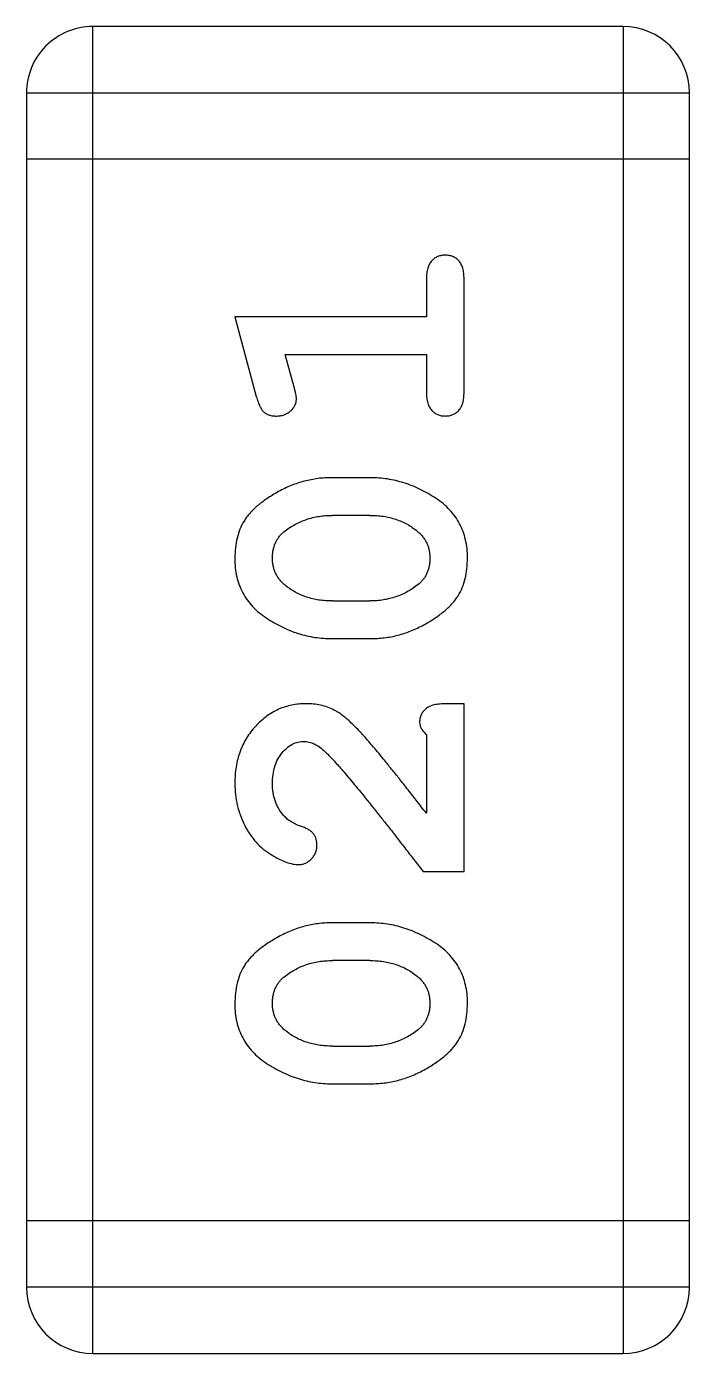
# Model space of a CAD drawing. Header units: millimetres. Extents: x 563 to 681, y 173 to 284.
# Drawn here: x 657.353 to 657.658, y 176.801 to 177.41 of the extents above; entities that cross this region are included whole.
import ezdxf

# ---------------------------------------------------------------- set-up
doc = ezdxf.new("R2010")
doc.units = ezdxf.units.MM
doc.header["$LTSCALE"] = 30.734
doc.layers.get('0').update_dxf_attribs({"linetype": 'CONTINUOUS'})

msp = doc.modelspace()

# ---------------------------------------------------------------- linework, layer by layer
at = {"linetype": 'Continuous'}
for p, q in [((657.62727, 177.41012), (657.38343, 177.41012)), ((657.38343, 176.80052), (657.38343, 177.41012)), ((657.62727, 177.41012), (657.62727, 176.80052)), ((657.35295, 177.37964), (657.65775, 177.37964)), ((657.35295, 177.37964), (657.35295, 176.831)), ((657.65775, 176.831), (657.65775, 177.37964)), ((657.65775, 177.34916), (657.35295, 177.34916)), ((657.53682, 177.2941), (657.53682, 177.2768)), ((657.55412, 177.24219), (657.55412, 177.2941)), ((657.53682, 177.2768), (657.44872, 177.2768)), ((657.44872, 177.2768), (657.4586, 177.24022)), ((657.47185, 177.25949), (657.53682, 177.25949)), ((657.476, 177.24447), (657.47185, 177.25949)), ((657.53682, 177.25949), (657.53682, 177.24219)), ((657.51108, 177.20286), (657.49333, 177.20286)), ((657.51081, 177.18555), (657.4936, 177.18555)), ((657.4936, 177.14622), (657.51081, 177.14622)), ((657.49333, 177.12892), (657.51108, 177.12892)), ((657.55412, 177.09903), (657.54626, 177.09903)), ((657.55412, 177.02194), (657.55412, 177.09903)), ((657.53682, 177.08487), (657.53682, 177.04869)), ((657.53524, 177.02194), (657.55412, 177.02194)), ((657.51108, 176.99835), (657.49333, 176.99835)), ((657.51081, 176.98104), (657.4936, 176.98104)), ((657.4936, 176.94171), (657.51081, 176.94171)), ((657.49333, 176.92441), (657.51108, 176.92441)), ((657.65775, 176.86148), (657.35295, 176.86148)), ((657.65775, 176.831), (657.35295, 176.831)), ((657.38343, 176.80052), (657.62727, 176.80052))]:
    msp.add_line(p, q, dxfattribs=at)
for centre, start, end in [((657.38343, 177.37964), 90.00001, 180.00001), ((657.62727, 177.37964), 0.00001, 90.00001), ((657.38343, 176.831), 180.00001, 270.00001), ((657.62727, 176.831), 270.00001, 0.00001)]:
    msp.add_arc(centre, 0.03048, start, end, dxfattribs=at)
for points, knots in [([(657.54547, 177.30511), (657.54486, 177.30508), (657.54368, 177.30502), (657.54199, 177.30451), (657.5405, 177.30367), (657.53918, 177.30251), (657.53809, 177.30096), (657.53734, 177.29901), (657.53688, 177.29668), (657.53684, 177.295), (657.53682, 177.2941)], [0, 0, 0, 0, 0.11517, 0.223509, 0.328254, 0.438012, 0.553651, 0.682263, 0.830856, 1, 1, 1, 1]), ([(657.55412, 177.2941), (657.5541, 177.295), (657.55406, 177.29668), (657.55359, 177.299), (657.55288, 177.30096), (657.55178, 177.3025), (657.55046, 177.30368), (657.54895, 177.30451), (657.54726, 177.30502), (657.54608, 177.30508), (657.54547, 177.30511)], [0, 0, 0, 0, 0.169012, 0.317488, 0.445429, 0.560977, 0.67065, 0.776666, 0.88492, 1, 1, 1, 1]), ([(657.47704, 177.23906), (657.47702, 177.2394), (657.47697, 177.24016), (657.47676, 177.2414), (657.47644, 177.24287), (657.47616, 177.24391), (657.476, 177.24447)], [0, 0, 0, 0, 0.183151, 0.413144, 0.682305, 1, 1, 1, 1]), ([(657.53682, 177.24219), (657.53684, 177.24129), (657.53688, 177.23961), (657.53734, 177.23728), (657.5381, 177.23533), (657.53916, 177.23376), (657.54051, 177.23262), (657.54199, 177.23177), (657.54368, 177.23127), (657.54486, 177.23121), (657.54547, 177.23117)], [0, 0, 0, 0, 0.169102, 0.317658, 0.446239, 0.563118, 0.671828, 0.776546, 0.884858, 1, 1, 1, 1]), ([(657.54547, 177.23117), (657.54608, 177.23121), (657.54726, 177.23127), (657.54895, 177.23178), (657.55045, 177.23261), (657.5518, 177.23376), (657.55287, 177.23532), (657.55359, 177.23729), (657.55406, 177.23961), (657.5541, 177.24129), (657.55412, 177.24219)], [0, 0, 0, 0, 0.115051, 0.223278, 0.329269, 0.437893, 0.554681, 0.682591, 0.83103, 1, 1, 1, 1]), ([(657.4586, 177.24022), (657.45886, 177.23937), (657.45933, 177.23781), (657.46018, 177.23572), (657.46109, 177.2341), (657.46211, 177.2329), (657.46329, 177.2321), (657.46463, 177.23157), (657.46614, 177.23121), (657.46721, 177.23119), (657.46777, 177.23117)], [0, 0, 0, 0, 0.187321, 0.344927, 0.475328, 0.579604, 0.674244, 0.773631, 0.882025, 1, 1, 1, 1]), ([(657.46777, 177.23117), (657.46839, 177.2312), (657.46961, 177.23125), (657.47136, 177.23172), (657.47297, 177.23243), (657.47437, 177.23346), (657.47555, 177.23467), (657.47642, 177.23603), (657.47693, 177.23751), (657.477, 177.23854), (657.47704, 177.23906)], [0, 0, 0, 0, 0.138815, 0.27042, 0.39836, 0.52875, 0.654955, 0.771147, 0.884581, 1, 1, 1, 1]), ([(657.49333, 177.20286), (657.49226, 177.20284), (657.49012, 177.2028), (657.48693, 177.20251), (657.48379, 177.20197), (657.48069, 177.2013), (657.47764, 177.20038), (657.47462, 177.19927), (657.47166, 177.19797), (657.46878, 177.19647), (657.46605, 177.19487), (657.46349, 177.19325), (657.46117, 177.19158), (657.45906, 177.18992), (657.45721, 177.1882), (657.45557, 177.1865), (657.45414, 177.18476), (657.45257, 177.1824), (657.45097, 177.17922), (657.44966, 177.17505), (657.44887, 177.17051), (657.44877, 177.16735), (657.44872, 177.16572)], [0, 0, 0, 0, 0.049855, 0.099516, 0.148482, 0.19758, 0.246804, 0.296268, 0.346517, 0.397047, 0.446826, 0.49336, 0.537801, 0.579207, 0.617974, 0.654833, 0.689171, 0.722088, 0.786392, 0.853518, 0.924186, 1, 1, 1, 1]), ([(657.55569, 177.16596), (657.55566, 177.16741), (657.55558, 177.17022), (657.55487, 177.17432), (657.55375, 177.17815), (657.55215, 177.18173), (657.55013, 177.18506), (657.54761, 177.18809), (657.54467, 177.1909), (657.54128, 177.19335), (657.53768, 177.19555), (657.53401, 177.19751), (657.53029, 177.19916), (657.52653, 177.20052), (657.52272, 177.20154), (657.51888, 177.20232), (657.51499, 177.20277), (657.51238, 177.20283), (657.51108, 177.20286)], [0, 0, 0, 0, 0.067217, 0.131051, 0.19272, 0.252824, 0.312745, 0.373449, 0.436041, 0.501494, 0.567761, 0.632087, 0.695096, 0.757109, 0.817993, 0.878657, 0.939311, 1, 1, 1, 1]), ([(657.47131, 177.17798), (657.47211, 177.17858), (657.4737, 177.17978), (657.47624, 177.18133), (657.47889, 177.18265), (657.48165, 177.18369), (657.48449, 177.18455), (657.48744, 177.18513), (657.49049, 177.18548), (657.49255, 177.18553), (657.4936, 177.18555)], [0, 0, 0, 0, 0.125331, 0.248948, 0.371201, 0.494032, 0.616811, 0.742104, 0.868849, 1, 1, 1, 1]), ([(657.51081, 177.18555), (657.51187, 177.18553), (657.51395, 177.18547), (657.51701, 177.18516), (657.51994, 177.1846), (657.52273, 177.18376), (657.52542, 177.18279), (657.52794, 177.1815), (657.53036, 177.18004), (657.53185, 177.17888), (657.53259, 177.1783)], [0, 0, 0, 0, 0.135449, 0.266263, 0.393429, 0.516942, 0.639128, 0.758779, 0.879341, 1, 1, 1, 1]), ([(657.46602, 177.16584), (657.46604, 177.16647), (657.46606, 177.16771), (657.46631, 177.16951), (657.46672, 177.17121), (657.46732, 177.17279), (657.46806, 177.17426), (657.46898, 177.17562), (657.47005, 177.17688), (657.47089, 177.17761), (657.47131, 177.17798)], [0, 0, 0, 0, 0.138115, 0.270177, 0.397547, 0.520057, 0.63869, 0.757499, 0.878226, 1, 1, 1, 1]), ([(657.53259, 177.1783), (657.53305, 177.1779), (657.53396, 177.17711), (657.53514, 177.17577), (657.53614, 177.17435), (657.53698, 177.17285), (657.53761, 177.17126), (657.53805, 177.16959), (657.53833, 177.16783), (657.53837, 177.16663), (657.53839, 177.16601)], [0, 0, 0, 0, 0.129853, 0.25607, 0.380154, 0.49978, 0.62208, 0.743277, 0.868791, 1, 1, 1, 1]), ([(657.44872, 177.16572), (657.44876, 177.16428), (657.44883, 177.16147), (657.44954, 177.15739), (657.45067, 177.15355), (657.45225, 177.14997), (657.45432, 177.14668), (657.45682, 177.14362), (657.45979, 177.14084), (657.46318, 177.13837), (657.46677, 177.13617), (657.47046, 177.13425), (657.47416, 177.13259), (657.47793, 177.13126), (657.48172, 177.1302), (657.48556, 177.12946), (657.48943, 177.129), (657.49203, 177.12895), (657.49333, 177.12892)], [0, 0, 0, 0, 0.06692, 0.130834, 0.19258, 0.252759, 0.312631, 0.373411, 0.436359, 0.501894, 0.568244, 0.632472, 0.69556, 0.757163, 0.818592, 0.878885, 0.939235, 1, 1, 1, 1]), ([(657.47182, 177.15347), (657.47137, 177.15388), (657.47046, 177.15469), (657.46928, 177.15603), (657.46825, 177.15743), (657.46744, 177.15895), (657.4668, 177.16054), (657.46636, 177.16224), (657.46608, 177.16401), (657.46604, 177.16522), (657.46602, 177.16584)], [0, 0, 0, 0, 0.13042, 0.256046, 0.378133, 0.498725, 0.620452, 0.742761, 0.869406, 1, 1, 1, 1]), ([(657.51108, 177.12892), (657.51215, 177.12894), (657.51428, 177.12897), (657.51746, 177.12928), (657.52059, 177.12976), (657.52368, 177.13047), (657.52673, 177.13133), (657.52971, 177.13247), (657.53268, 177.13373), (657.53556, 177.13521), (657.5383, 177.13678), (657.54084, 177.1384), (657.54315, 177.14005), (657.54526, 177.14169), (657.54712, 177.14339), (657.54879, 177.14509), (657.55021, 177.14683), (657.55181, 177.14919), (657.55341, 177.15237), (657.55472, 177.15657), (657.55555, 177.16114), (657.55565, 177.16432), (657.55569, 177.16596)], [0, 0, 0, 0, 0.049886, 0.09882, 0.148132, 0.19689, 0.246038, 0.295176, 0.345305, 0.395692, 0.445312, 0.491875, 0.535813, 0.577009, 0.616081, 0.652689, 0.687585, 0.720206, 0.785062, 0.85223, 0.923759, 1, 1, 1, 1]), ([(657.53839, 177.16601), (657.53838, 177.16537), (657.53836, 177.16413), (657.5381, 177.16231), (657.53769, 177.16061), (657.5371, 177.15903), (657.53635, 177.15756), (657.53544, 177.1562), (657.53435, 177.15497), (657.53352, 177.15424), (657.5331, 177.15387)], [0, 0, 0, 0, 0.139844, 0.271849, 0.399162, 0.521619, 0.6402, 0.758957, 0.87828, 1, 1, 1, 1]), ([(657.4936, 177.14622), (657.49255, 177.14625), (657.49047, 177.1463), (657.48741, 177.14662), (657.48447, 177.14718), (657.48167, 177.148), (657.47899, 177.14899), (657.47647, 177.15028), (657.47405, 177.15173), (657.47257, 177.15289), (657.47182, 177.15347)], [0, 0, 0, 0, 0.135446, 0.266257, 0.393419, 0.517936, 0.639137, 0.758785, 0.879345, 1, 1, 1, 1]), ([(657.5331, 177.15387), (657.53231, 177.15325), (657.53074, 177.15203), (657.52819, 177.1505), (657.52556, 177.14915), (657.5228, 177.1481), (657.51995, 177.14727), (657.51699, 177.14664), (657.51393, 177.1463), (657.51186, 177.14625), (657.51081, 177.14622)], [0, 0, 0, 0, 0.124927, 0.248361, 0.370889, 0.492583, 0.61616, 0.741472, 0.869044, 1, 1, 1, 1]), ([(657.48149, 177.09903), (657.48037, 177.09899), (657.47817, 177.09892), (657.47493, 177.09846), (657.47183, 177.09763), (657.46885, 177.0965), (657.466, 177.09504), (657.46329, 177.09325), (657.4607, 177.09115), (657.45826, 177.08876), (657.45603, 177.08611), (657.45405, 177.08326), (657.4524, 177.08021), (657.45103, 177.077), (657.45002, 177.07359), (657.44924, 177.07001), (657.4488, 177.06624), (657.44875, 177.06367), (657.44872, 177.06235)], [0, 0, 0, 0, 0.060981, 0.120256, 0.178148, 0.236115, 0.293993, 0.352864, 0.413358, 0.476056, 0.539296, 0.602396, 0.665116, 0.728325, 0.792919, 0.859317, 0.928302, 1, 1, 1, 1]), ([(657.50978, 177.08226), (657.509, 177.08315), (657.50752, 177.08484), (657.5053, 177.08721), (657.50319, 177.08932), (657.50121, 177.09119), (657.49933, 177.0928), (657.49756, 177.09415), (657.49593, 177.09528), (657.49387, 177.09639), (657.49132, 177.09747), (657.48815, 177.09838), (657.48486, 177.09894), (657.48262, 177.099), (657.48149, 177.09903)], [0, 0, 0, 0, 0.103002, 0.197728, 0.285279, 0.365235, 0.437224, 0.502446, 0.560545, 0.611446, 0.707576, 0.80349, 0.900532, 1, 1, 1, 1]), ([(657.54626, 177.09903), (657.54519, 177.09901), (657.54321, 177.09897), (657.54051, 177.09852), (657.53826, 177.09786), (657.53652, 177.09679), (657.53523, 177.09548), (657.53432, 177.09396), (657.53375, 177.09223), (657.5337, 177.09101), (657.53367, 177.09038)], [0, 0, 0, 0, 0.1844, 0.34094, 0.473574, 0.586824, 0.690029, 0.789175, 0.890445, 1, 1, 1, 1]), ([(657.53367, 177.09038), (657.53371, 177.08993), (657.5338, 177.08899), (657.53446, 177.0876), (657.53545, 177.08619), (657.53634, 177.08533), (657.53682, 177.08487)], [0, 0, 0, 0, 0.20611, 0.432681, 0.695597, 1, 1, 1, 1]), ([(657.46602, 177.06223), (657.46607, 177.06364), (657.46615, 177.06633), (657.46701, 177.07014), (657.46838, 177.07353), (657.47031, 177.07641), (657.47257, 177.07873), (657.47504, 177.08048), (657.47775, 177.08151), (657.47962, 177.08165), (657.48055, 177.08172)], [0, 0, 0, 0, 0.156344, 0.299348, 0.4327, 0.561, 0.682299, 0.791883, 0.89611, 1, 1, 1, 1]), ([(657.48055, 177.08172), (657.48134, 177.08166), (657.48297, 177.08154), (657.48541, 177.08056), (657.48789, 177.07903), (657.48944, 177.07768), (657.49026, 177.07695)], [0, 0, 0, 0, 0.212836, 0.442809, 0.70317, 1, 1, 1, 1]), ([(657.49026, 177.07695), (657.49071, 177.07651), (657.4917, 177.07556), (657.49325, 177.07395), (657.49498, 177.07207), (657.49691, 177.06988), (657.49904, 177.06743), (657.50138, 177.06471), (657.50388, 177.06168), (657.50659, 177.05838), (657.50951, 177.0548), (657.5126, 177.05094), (657.5159, 177.0468), (657.51939, 177.04238), (657.52307, 177.03766), (657.52695, 177.03267), (657.53104, 177.02741), (657.53382, 177.0238), (657.53524, 177.02194)], [0, 0, 0, 0, 0.026647, 0.057942, 0.094152, 0.134806, 0.180631, 0.231142, 0.286385, 0.346321, 0.411439, 0.481035, 0.555329, 0.634592, 0.718826, 0.807759, 0.901393, 1, 1, 1, 1]), ([(657.53682, 177.04869), (657.53525, 177.05069), (657.53226, 177.05451), (657.52795, 177.05998), (657.52402, 177.06496), (657.52044, 177.0694), (657.51727, 177.07336), (657.51443, 177.07677), (657.51199, 177.0797), (657.51047, 177.08146), (657.50978, 177.08226)], [0, 0, 0, 0, 0.176662, 0.337826, 0.484741, 0.617764, 0.73494, 0.837793, 0.926412, 1, 1, 1, 1]), ([(657.44872, 177.06235), (657.44878, 177.06065), (657.4489, 177.0573), (657.44975, 177.05236), (657.45118, 177.04762), (657.45317, 177.04312), (657.45559, 177.03898), (657.45847, 177.03533), (657.46171, 177.03218), (657.46529, 177.02967), (657.46885, 177.0277), (657.47217, 177.02624), (657.4752, 177.0253), (657.47715, 177.02516), (657.47804, 177.02509)], [0, 0, 0, 0, 0.098286, 0.193983, 0.289056, 0.384352, 0.477435, 0.566197, 0.652355, 0.737986, 0.818188, 0.887401, 0.94802, 1, 1, 1, 1]), ([(657.47141, 177.04736), (657.47098, 177.04786), (657.47013, 177.04886), (657.46902, 177.05048), (657.46811, 177.05222), (657.46735, 177.05404), (657.46674, 177.05595), (657.46635, 177.05797), (657.46605, 177.06007), (657.46603, 177.0615), (657.46602, 177.06223)], [0, 0, 0, 0, 0.121873, 0.243139, 0.363336, 0.485133, 0.607572, 0.734701, 0.864814, 1, 1, 1, 1]), ([(657.47991, 177.04239), (657.47902, 177.04271), (657.47731, 177.0433), (657.47502, 177.04452), (657.473, 177.04578), (657.47192, 177.04685), (657.47141, 177.04736)], [0, 0, 0, 0, 0.285518, 0.544185, 0.781367, 1, 1, 1, 1]), ([(657.48647, 177.03391), (657.48646, 177.03441), (657.48642, 177.03536), (657.48615, 177.03673), (657.48568, 177.03798), (657.485, 177.03911), (657.4841, 177.04015), (657.48292, 177.04102), (657.48151, 177.0418), (657.48047, 177.04219), (657.47991, 177.04239)], [0, 0, 0, 0, 0.127347, 0.246131, 0.359406, 0.470543, 0.586092, 0.711469, 0.847022, 1, 1, 1, 1]), ([(657.47804, 177.02509), (657.47859, 177.02512), (657.47967, 177.02519), (657.48123, 177.02571), (657.48267, 177.02654), (657.48399, 177.02766), (657.48509, 177.02902), (657.48587, 177.03055), (657.48641, 177.03218), (657.48645, 177.03333), (657.48647, 177.03391)], [0, 0, 0, 0, 0.120856, 0.239483, 0.360995, 0.490166, 0.620982, 0.746416, 0.870253, 1, 1, 1, 1]), ([(657.49333, 176.99835), (657.49226, 176.99833), (657.49012, 176.99829), (657.48693, 176.998), (657.48379, 176.99746), (657.48069, 176.99679), (657.47764, 176.99587), (657.47462, 176.99475), (657.47166, 176.99346), (657.46878, 176.99196), (657.46605, 176.99036), (657.46349, 176.98873), (657.46117, 176.98707), (657.45906, 176.98541), (657.45721, 176.98369), (657.45557, 176.98199), (657.45414, 176.98025), (657.45257, 176.97789), (657.45097, 176.97471), (657.44966, 176.97054), (657.44887, 176.966), (657.44877, 176.96284), (657.44872, 176.9612)], [0, 0, 0, 0, 0.049855, 0.099516, 0.148482, 0.19758, 0.246804, 0.296268, 0.346517, 0.397047, 0.446826, 0.49336, 0.537801, 0.579207, 0.617974, 0.654833, 0.689171, 0.722088, 0.786392, 0.853518, 0.924186, 1, 1, 1, 1]), ([(657.55569, 176.96145), (657.55566, 176.9629), (657.55558, 176.96571), (657.55487, 176.9698), (657.55375, 176.97364), (657.55215, 176.97722), (657.55013, 176.98055), (657.54761, 176.98358), (657.54467, 176.98639), (657.54128, 176.98884), (657.53768, 176.99104), (657.53401, 176.993), (657.53029, 176.99464), (657.52653, 176.99601), (657.52272, 176.99703), (657.51888, 176.99781), (657.51499, 176.99826), (657.51238, 176.99832), (657.51108, 176.99835)], [0, 0, 0, 0, 0.067217, 0.131051, 0.19272, 0.252824, 0.312745, 0.373449, 0.436041, 0.501494, 0.567761, 0.632087, 0.695096, 0.757109, 0.817993, 0.878657, 0.939311, 1, 1, 1, 1]), ([(657.47131, 176.97347), (657.47211, 176.97407), (657.4737, 176.97527), (657.47624, 176.97682), (657.47889, 176.97814), (657.48165, 176.97918), (657.48449, 176.98004), (657.48744, 176.98062), (657.49049, 176.98097), (657.49255, 176.98102), (657.4936, 176.98104)], [0, 0, 0, 0, 0.125331, 0.248948, 0.371201, 0.494032, 0.616811, 0.742104, 0.868849, 1, 1, 1, 1]), ([(657.51081, 176.98104), (657.51187, 176.98101), (657.51395, 176.98096), (657.51701, 176.98064), (657.51994, 176.98009), (657.52273, 176.97925), (657.52542, 176.97828), (657.52794, 176.97698), (657.53036, 176.97553), (657.53185, 176.97437), (657.53259, 176.97379)], [0, 0, 0, 0, 0.135449, 0.266263, 0.393429, 0.516942, 0.639128, 0.758779, 0.879341, 1, 1, 1, 1]), ([(657.46602, 176.96133), (657.46604, 176.96196), (657.46606, 176.9632), (657.46631, 176.965), (657.46672, 176.9667), (657.46732, 176.96828), (657.46806, 176.96975), (657.46898, 176.97111), (657.47005, 176.97237), (657.47089, 176.9731), (657.47131, 176.97347)], [0, 0, 0, 0, 0.138115, 0.270177, 0.397547, 0.520057, 0.63869, 0.757499, 0.878226, 1, 1, 1, 1]), ([(657.53259, 176.97379), (657.53305, 176.97339), (657.53396, 176.9726), (657.53514, 176.97126), (657.53614, 176.96984), (657.53698, 176.96834), (657.53761, 176.96675), (657.53805, 176.96507), (657.53833, 176.96332), (657.53837, 176.96212), (657.53839, 176.9615)], [0, 0, 0, 0, 0.129853, 0.25607, 0.380154, 0.49978, 0.62208, 0.743277, 0.868791, 1, 1, 1, 1]), ([(657.44872, 176.9612), (657.44876, 176.95977), (657.44883, 176.95696), (657.44954, 176.95287), (657.45067, 176.94904), (657.45225, 176.94546), (657.45432, 176.94216), (657.45682, 176.93911), (657.45979, 176.93632), (657.46318, 176.93386), (657.46677, 176.93166), (657.47046, 176.92974), (657.47416, 176.92808), (657.47793, 176.92675), (657.48172, 176.92569), (657.48556, 176.92495), (657.48943, 176.92449), (657.49203, 176.92444), (657.49333, 176.92441)], [0, 0, 0, 0, 0.06692, 0.130834, 0.19258, 0.252759, 0.312631, 0.373411, 0.436359, 0.501894, 0.568244, 0.632472, 0.69556, 0.757163, 0.818592, 0.878885, 0.939235, 1, 1, 1, 1]), ([(657.47182, 176.94896), (657.47137, 176.94937), (657.47046, 176.95017), (657.46928, 176.95152), (657.46825, 176.95292), (657.46744, 176.95444), (657.4668, 176.95603), (657.46636, 176.95773), (657.46608, 176.9595), (657.46604, 176.96071), (657.46602, 176.96133)], [0, 0, 0, 0, 0.13042, 0.256046, 0.378133, 0.498725, 0.620452, 0.742761, 0.869406, 1, 1, 1, 1]), ([(657.51108, 176.92441), (657.51215, 176.92443), (657.51428, 176.92446), (657.51746, 176.92477), (657.52059, 176.92525), (657.52368, 176.92596), (657.52673, 176.92682), (657.52971, 176.92796), (657.53268, 176.92921), (657.53556, 176.9307), (657.5383, 176.93227), (657.54084, 176.93389), (657.54315, 176.93554), (657.54526, 176.93718), (657.54712, 176.93888), (657.54879, 176.94058), (657.55021, 176.94232), (657.55181, 176.94468), (657.55341, 176.94786), (657.55472, 176.95206), (657.55555, 176.95662), (657.55565, 176.95981), (657.55569, 176.96145)], [0, 0, 0, 0, 0.049886, 0.09882, 0.148132, 0.19689, 0.246038, 0.295176, 0.345305, 0.395692, 0.445312, 0.491875, 0.535813, 0.577009, 0.616081, 0.652689, 0.687585, 0.720206, 0.785062, 0.85223, 0.923759, 1, 1, 1, 1]), ([(657.53839, 176.9615), (657.53838, 176.96086), (657.53836, 176.95962), (657.5381, 176.9578), (657.53769, 176.9561), (657.5371, 176.95452), (657.53635, 176.95305), (657.53544, 176.95169), (657.53435, 176.95045), (657.53352, 176.94973), (657.5331, 176.94936)], [0, 0, 0, 0, 0.139844, 0.271849, 0.399162, 0.521619, 0.6402, 0.758957, 0.87828, 1, 1, 1, 1]), ([(657.4936, 176.94171), (657.49255, 176.94174), (657.49047, 176.94179), (657.48741, 176.94211), (657.48447, 176.94267), (657.48167, 176.94349), (657.47899, 176.94448), (657.47647, 176.94577), (657.47405, 176.94722), (657.47257, 176.94838), (657.47182, 176.94896)], [0, 0, 0, 0, 0.135446, 0.266257, 0.393419, 0.517936, 0.639137, 0.758785, 0.879345, 1, 1, 1, 1]), ([(657.5331, 176.94936), (657.53231, 176.94874), (657.53074, 176.94752), (657.52819, 176.94599), (657.52556, 176.94464), (657.5228, 176.94359), (657.51995, 176.94275), (657.51699, 176.94213), (657.51393, 176.94179), (657.51186, 176.94174), (657.51081, 176.94171)], [0, 0, 0, 0, 0.124927, 0.248361, 0.370889, 0.492583, 0.61616, 0.741472, 0.869044, 1, 1, 1, 1])]:
    msp.add_open_spline(points, degree=3, knots=knots, dxfattribs=at)

doc.saveas('drawing.dxf')
